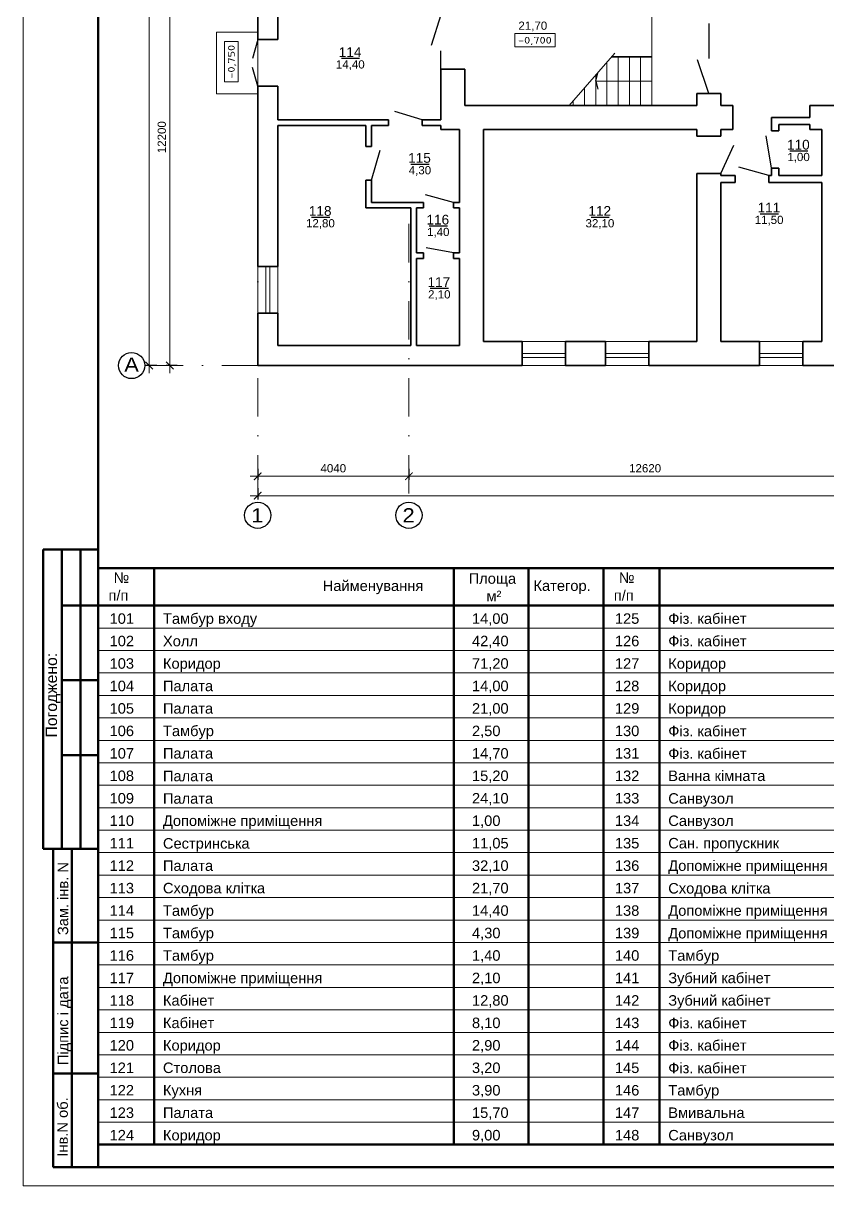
# Model space of a CAD drawing. Header units: millimetres. Extents: x 752233 to 2620908, y -654617 to -58944.
# Drawn here: x 1129820 to 1151314, y -270795 to -239741 of the extents above; entities that cross this region are included whole.
import ezdxf
from ezdxf.enums import TextEntityAlignment as Align

# ---------------------------------------------------------------- set-up
doc = ezdxf.new("R2010")
doc.units = ezdxf.units.MM
doc.header["$LTSCALE"] = 90
doc.linetypes.add('DASHDOT', pattern=[25.4, 12.7, -6.35, 0, -6.35])
doc.layers.get('0').update_dxf_attribs({"lineweight": 15})
doc.layers.get('DefPoints').update_dxf_attribs({"color": 255, "lineweight": 9})
doc.styles.add('style2', font='ARIAL.TTF')
doc.styles.add('txt200', font='txt.shx', dxfattribs={"width": 0.9, "height": 200})
doc.dimstyles.new('ARKO_TICK_EXTLINES', dxfattribs={"dimscale": 100, "dimtxt": 2.2, "dimasz": 2, "dimexe": 1, "dimexo": 1, "dimgap": 1, "dimtad": 1, "dimdec": 0, "dimzin": 0, "dimtxsty": 'style2', "dimblk": 'ARCHTICK', "dimcen": 2, "dimdle": 2, "dimclrd": 5, "dimadec": 0, "dimazin": 0, "dimtfac": 1, "dimtdec": 0, "dimtix": 1, "dimtmove": 0, "dimatfit": 0, "dimfxl": 0, "dimtolj": 1, "dimtzin": 0, "dimlwd": 20, "dimarcsym": 0})

# ---------------------------------------------------------------- blocks, each defined once
blk = doc.blocks.new('OTMET_P')
at = {"color": 0, "linetype": 'ByBlock'}
blk.add_lwpolyline([(-6, -2), (-6, 2), (6, 2), (6, -2)], close=True, dxfattribs=at)
at = {"color": 0, "linetype": 'ByBlock', "style": 'txt200', "width": 1.071429}
blk.add_attdef('OTMET', text='', height=2, dxfattribs=at).set_placement((-5, -1), (5, -1), align=Align.FIT)
blk = doc.blocks.new('_ArchTick')
at = {"color": 0, "linetype": 'ByBlock', "const_width": 0.15}
blk.add_lwpolyline([(-0.5, -0.5), (0.5, 0.5)], dxfattribs=at)
blk = doc.blocks.new('*D24')
at = {"color": 5, "lineweight": 20}
blk.add_line((1135884, -252361), (1213444, -252361), dxfattribs=at)
at = {"color": 0, "lineweight": -2}
for p, q in [((1136084, -252161), (1136084, -252461)), ((1213244, -252161), (1213244, -252461))]:
    blk.add_line(p, q, dxfattribs=at)
at = {"layer": 'DefPoints', "color": 0, "lineweight": 15}
for p in [(1136084, -249223), (1213244, -249223), (1213244, -252361)]:
    blk.add_point(p, dxfattribs=at)
at = {"color": 5, "lineweight": 20, "xscale": 200, "yscale": 200, "zscale": 200, "rotation": 180}
blk.add_blockref('_ArchTick', (1136084, -252361), dxfattribs=at)
at = {"color": 5, "lineweight": 20, "xscale": 200, "yscale": 200, "zscale": 200}
blk.add_blockref('_ArchTick', (1213244, -252361), dxfattribs=at)
at = {"color": 0, "lineweight": 15, "insert": (1174664, -252149), "char_height": 220, "attachment_point": 5, "style": 'style2'}
blk.add_mtext('\\A1;77160', dxfattribs=at)
blk = doc.blocks.new('*D25')
at = {"color": 5, "lineweight": 20}
blk.add_line((1133185, -249085), (1133185, -197185), dxfattribs=at)
at = {"color": 0, "lineweight": -2}
for p, q in [((1133385, -197385), (1133085, -197385)), ((1133385, -248885), (1133085, -248885))]:
    blk.add_line(p, q, dxfattribs=at)
at = {"layer": 'DefPoints', "color": 0, "lineweight": 15}
for p in [(1133185, -197385), (1135236, -197385), (1135236, -248885)]:
    blk.add_point(p, dxfattribs=at)
at = {"color": 5, "lineweight": 20, "xscale": 200, "yscale": 200, "zscale": 200}
for p, rotation in [((1133185, -197385), 90), ((1133185, -248885), 270)]:
    blk.add_blockref('_ArchTick', p, dxfattribs=dict(at, rotation=rotation))
at = {"color": 0, "lineweight": 15, "insert": (1132973, -223135), "char_height": 220, "attachment_point": 5, "rotation": 90, "style": 'style2'}
blk.add_mtext('\\A1;51500', dxfattribs=at)
blk = doc.blocks.new('*D28')
at = {"color": 5, "lineweight": 20}
blk.add_line((1133735, -236485), (1133735, -249085), dxfattribs=at)
at = {"color": 0, "lineweight": -2}
for p, q in [((1133935, -236685), (1133635, -236685)), ((1133935, -248885), (1133635, -248885))]:
    blk.add_line(p, q, dxfattribs=at)
at = {"layer": 'DefPoints', "color": 0, "lineweight": 15}
for p in [(1135508, -236685), (1133735, -248885), (1135508, -248885)]:
    blk.add_point(p, dxfattribs=at)
at = {"color": 5, "lineweight": 20, "xscale": 200, "yscale": 200, "zscale": 200}
for p, rotation in [((1133735, -236685), 90), ((1133735, -248885), 270)]:
    blk.add_blockref('_ArchTick', p, dxfattribs=dict(at, rotation=rotation))
at = {"color": 0, "lineweight": 15, "insert": (1133522, -242785), "char_height": 220, "attachment_point": 5, "rotation": 90, "style": 'style2'}
blk.add_mtext('\\A1;12200', dxfattribs=at)
blk = doc.blocks.new('*D58')
at = {"color": 5, "lineweight": 20}
blk.add_line((1152944, -251842), (1139924, -251842), dxfattribs=at)
at = {"color": 0, "lineweight": -2}
for p, q in [((1140124, -251642), (1140124, -251942)), ((1152744, -251642), (1152744, -251942))]:
    blk.add_line(p, q, dxfattribs=at)
at = {"layer": 'DefPoints', "color": 0, "lineweight": 15}
for p in [(1140124, -250364), (1152744, -250364), (1140124, -251842)]:
    blk.add_point(p, dxfattribs=at)
at = {"color": 5, "lineweight": 20, "xscale": 200, "yscale": 200, "zscale": 200, "rotation": 180}
blk.add_blockref('_ArchTick', (1140124, -251842), dxfattribs=at)
at = {"color": 5, "lineweight": 20, "xscale": 200, "yscale": 200, "zscale": 200}
blk.add_blockref('_ArchTick', (1152744, -251842), dxfattribs=at)
at = {"color": 0, "lineweight": 15, "insert": (1146434, -251630), "char_height": 220, "attachment_point": 5, "style": 'style2'}
blk.add_mtext('\\A1;12620', dxfattribs=at)
blk = doc.blocks.new('*D59')
at = {"color": 5, "lineweight": 20}
blk.add_line((1140324, -251842), (1135884, -251842), dxfattribs=at)
at = {"color": 0, "lineweight": -2}
for p, q in [((1136084, -251642), (1136084, -251942)), ((1140124, -251642), (1140124, -251942))]:
    blk.add_line(p, q, dxfattribs=at)
at = {"layer": 'DefPoints', "color": 0, "lineweight": 15}
for p in [(1136084, -250364), (1140124, -250364), (1136084, -251842)]:
    blk.add_point(p, dxfattribs=at)
at = {"color": 5, "lineweight": 20, "xscale": 200, "yscale": 200, "zscale": 200, "rotation": 180}
blk.add_blockref('_ArchTick', (1136084, -251842), dxfattribs=at)
at = {"color": 5, "lineweight": 20, "xscale": 200, "yscale": 200, "zscale": 200}
blk.add_blockref('_ArchTick', (1140124, -251842), dxfattribs=at)
at = {"color": 0, "lineweight": 15, "insert": (1138104, -251630), "char_height": 220, "attachment_point": 5, "style": 'style2'}
blk.add_mtext('\\A1;4040', dxfattribs=at)

msp = doc.modelspace()

# ---------------------------------------------------------------- linework, layer by layer
at = {"color": 250, "linetype": 'ByBlock', "ltscale": 4}
for p, q in [((1129820.4, -192165.3), (1129820.4, -270794.7)), ((1129820.4, -270794.7), (1216175.8, -270794.7))]:
    msp.add_line(p, q, dxfattribs=at)
at = {"color": 7, "lineweight": 50}
for p, q in [((1131820.4, -192665.3), (1131820.4, -270294.7)), ((1130350.2, -253796.6), (1131820.4, -253796.6)), ((1130350.2, -261792.2), (1130350.2, -253796.6)), ((1130850.2, -261792.2), (1130850.2, -253796.6)), ((1131350.2, -261792.2), (1131350.2, -253796.6)), ((1145320.4, -254296.6), (1131820.4, -254296.6)), ((1133320.4, -254296.6), (1133320.4, -269696.6)), ((1141320.4, -254296.6), (1141320.4, -269696.6)), ((1143320.4, -254296.6), (1143320.4, -269696.6)), ((1145320.4, -254296.6), (1145320.4, -269696.6)), ((1158820.4, -254296.6), (1145320.4, -254296.6)), ((1146820.4, -254296.6), (1146820.4, -269696.6)), ((1130850.2, -255296.6), (1131820.4, -255296.6)), ((1145320.4, -255296.6), (1131820.4, -255296.6)), ((1158820.4, -255296.6), (1145320.4, -255296.6)), ((1130850.2, -257292.2), (1131820.4, -257292.2)), ((1130850.2, -259292.2), (1131820.4, -259292.2)), ((1130350.2, -261792.2), (1131820.4, -261792.2)), ((1130620.4, -270294.7), (1130620.4, -261794.7)), ((1131120.4, -270294.7), (1131120.4, -261794.7)), ((1130620.4, -264294.7), (1131820.4, -264294.7)), ((1130620.4, -267794.7), (1131820.4, -267794.7)), ((1145320.4, -269696.6), (1131820.4, -269696.6)), ((1158820.4, -269696.6), (1145320.4, -269696.6)), ((1130620.4, -270294.7), (1215675.8, -270294.7))]:
    msp.add_line(p, q, dxfattribs=at)
at = {"color": 250, "lineweight": 35}
for p, q in [((1136083.8, -240175.1), (1136083.8, -236685.1)), ((1136623.8, -240175.1), (1136623.8, -239175.1)), ((1136083.8, -240175.1), (1136623.8, -240175.1)), ((1146613.8, -240635.1), (1145544.5, -240635.1)), ((1140973.8, -242325.1), (1140973.8, -240966.6)), ((1140973.8, -240966.6), (1141613.8, -240966.6)), ((1141613.8, -241935.1), (1141613.8, -240966.6)), ((1136083.8, -246235.1), (1136083.8, -241425.1)), ((1136083.8, -241425.1), (1136623.8, -241425.1)), ((1136623.8, -242325.1), (1136623.8, -241425.1)), ((1147813.8, -241935.1), (1147813.8, -241615.1)), ((1148453.8, -241615.1), (1147813.8, -241615.1)), ((1148453.8, -241935.1), (1148453.8, -241615.1)), ((1147813.8, -241935.1), (1141613.8, -241935.1)), ((1148773.8, -241935.1), (1148453.8, -241935.1)), ((1148773.8, -242575.1), (1148773.8, -241935.1)), ((1150833.8, -242255.1), (1150833.8, -241935.1)), ((1153018.2, -241935.1), (1150833.8, -241935.1)), ((1139580.4, -242325.1), (1136623.8, -242325.1)), ((1136623.8, -246235.1), (1136623.8, -242475.1)), ((1138973.8, -242475.1), (1136623.8, -242475.1)), ((1138973.8, -243030.7), (1138973.8, -242475.1)), ((1139580.4, -242475.1), (1139123.8, -242475.1)), ((1139123.8, -243030.7), (1139123.8, -242475.1)), ((1139580.4, -242325.1), (1139580.4, -242475.1)), ((1140973.8, -242325.1), (1140480.4, -242325.1)), ((1140480.4, -242325.1), (1140480.4, -242475.1)), ((1140973.8, -242475.1), (1140480.4, -242475.1)), ((1140973.8, -242575.1), (1140973.8, -242475.1)), ((1150833.8, -242255.1), (1149815.1, -242255.1)), ((1149815.1, -242614.4), (1149815.1, -242255.1)), ((1150833.8, -242445.1), (1150005.1, -242445.1)), ((1150005.1, -242614.4), (1150005.1, -242445.1)), ((1150833.8, -242575.1), (1150833.8, -242445.1)), ((1141473.8, -242575.1), (1140973.8, -242575.1)), ((1141473.8, -244525.1), (1141473.8, -242575.1)), ((1142113.8, -248245.1), (1142113.8, -242575.1)), ((1147813.8, -242575.1), (1142113.8, -242575.1)), ((1147813.8, -242755.1), (1147813.8, -242575.1)), ((1148453.8, -242755.1), (1147813.8, -242755.1)), ((1148453.8, -242755.1), (1148453.8, -242575.1)), ((1148773.8, -242575.1), (1148453.8, -242575.1)), ((1150005.1, -242614.4), (1149815.1, -242614.4)), ((1151153.8, -242575.1), (1150833.8, -242575.1)), ((1151153.8, -243805.1), (1151153.8, -242575.1)), ((1139123.8, -243030.7), (1138973.8, -243030.7)), ((1147813.8, -248245.1), (1147813.8, -243755.1)), ((1148453.8, -243755.1), (1147813.8, -243755.1)), ((1148453.8, -243805.1), (1148453.8, -243755.1)), ((1149815.1, -243805.1), (1149815.1, -243614.4)), ((1150005.1, -243614.4), (1149815.1, -243614.4)), ((1150005.1, -243805.1), (1150005.1, -243614.4)), ((1138973.8, -244675.1), (1138973.8, -243930.7)), ((1139123.8, -243930.7), (1138973.8, -243930.7)), ((1139123.8, -244525.1), (1139123.8, -243930.7)), ((1148840.6, -243805.1), (1148453.8, -243805.1)), ((1148453.8, -248245.1), (1148453.8, -243995.1)), ((1148840.6, -243995.1), (1148453.8, -243995.1)), ((1148840.6, -243805.1), (1148840.6, -243995.1)), ((1149815.1, -243805.1), (1149740.6, -243805.1)), ((1149740.6, -243805.1), (1149740.6, -243995.1)), ((1151153.8, -243995.1), (1149740.6, -243995.1)), ((1151153.8, -243805.1), (1150005.1, -243805.1)), ((1151153.8, -248245.1), (1151153.8, -243995.1)), ((1140173.8, -244675.1), (1138973.8, -244675.1)), ((1140517.3, -244525.1), (1139123.8, -244525.1)), ((1140173.8, -248345.1), (1140173.8, -244675.1)), ((1140323.8, -245875.1), (1140323.8, -244675.1)), ((1140517.3, -244675.1), (1140323.8, -244675.1)), ((1140517.3, -244525.1), (1140517.3, -244675.1)), ((1141473.8, -244525.1), (1141317.3, -244525.1)), ((1141317.3, -244525.1), (1141317.3, -244675.1)), ((1141473.8, -244675.1), (1141317.3, -244675.1)), ((1141473.8, -245875.1), (1141473.8, -244675.1)), ((1140517.3, -245875.1), (1140323.8, -245875.1)), ((1140517.3, -245875.1), (1140517.3, -246025.1)), ((1141473.8, -245875.1), (1141317.3, -245875.1)), ((1141317.3, -245875.1), (1141317.3, -246025.1)), ((1136083.8, -246235.1), (1136623.8, -246235.1)), ((1140323.8, -248345.1), (1140323.8, -246025.1)), ((1140517.3, -246025.1), (1140323.8, -246025.1)), ((1141473.8, -246025.1), (1141317.3, -246025.1)), ((1141473.8, -248345.1), (1141473.8, -246025.1)), ((1136083.8, -248885.1), (1136083.8, -247485.1)), ((1136083.8, -247485.1), (1136623.8, -247485.1)), ((1136623.8, -248345.1), (1136623.8, -247485.1)), ((1140173.8, -248345.1), (1136623.8, -248345.1)), ((1141473.8, -248345.1), (1140323.8, -248345.1)), ((1142113.8, -248245.1), (1143147.2, -248245.1)), ((1143147.2, -248885.1), (1143147.2, -248245.1)), ((1144307.2, -248245.1), (1145377.2, -248245.1)), ((1144307.2, -248885.1), (1144307.2, -248245.1)), ((1145377.2, -248885.1), (1145377.2, -248245.1)), ((1146537.2, -248245.1), (1147813.8, -248245.1)), ((1146537.2, -248885.1), (1146537.2, -248245.1)), ((1148453.8, -248245.1), (1149487.2, -248245.1)), ((1149487.2, -248885.1), (1149487.2, -248245.1)), ((1150647.2, -248245.1), (1151153.8, -248245.1)), ((1150647.2, -248885.1), (1150647.2, -248245.1)), ((1136083.8, -248885.1), (1143147.2, -248885.1)), ((1144307.2, -248885.1), (1145377.2, -248885.1)), ((1146537.2, -248885.1), (1149487.2, -248885.1)), ((1150647.2, -248885.1), (1151717.2, -248885.1))]:
    msp.add_line(p, q, dxfattribs=at)
at = {"color": 250, "lineweight": 18}
for p, q in [((1146613.8, -241935.1), (1146613.8, -238435.1)), ((1145713.8, -241935.1), (1145713.8, -240635.1)), ((1146013.8, -241935.1), (1146013.8, -240635.1)), ((1146313.8, -241935.1), (1146313.8, -240635.1)), ((1145413.8, -241935.1), (1145413.8, -240783.7)), ((1145113.8, -241935.1), (1145113.8, -241124.8)), ((1144813.8, -241935.1), (1144813.8, -241465.9)), ((1144513.8, -241935.1), (1144513.8, -241807))]:
    msp.add_line(p, q, dxfattribs=at)
at = {"color": 2, "lineweight": 30}
for p, q in [((1140973.8, -239516.6), (1140721.4, -240332.9)), ((1148133.8, -239746.7), (1148133.8, -240680.4)), ((1136083.8, -240175.1), (1135948.9, -240678.6)), ((1140973.8, -240966.6), (1140973.8, -240478.7)), ((1136083.8, -241425.1), (1135948.9, -240921.6)), ((1148133.8, -241615.1), (1147837.5, -240714.8)), ((1145113.8, -241285.1), (1145171.6, -241069.4)), ((1145113.8, -241285.1), (1145171.6, -241500.8)), ((1140480.4, -242325.1), (1139746.9, -242100.3)), ((1149815.1, -243614.4), (1149671.3, -242748.9)), ((1139123.8, -243930.7), (1139359.2, -243130.9)), ((1148453.8, -243755.1), (1148805.8, -243000.2)), ((1149740.6, -243805.1), (1148941.9, -243583.7)), ((1141317.3, -244525.1), (1140565, -244324.3)), ((1141317.3, -245875.1), (1140589.1, -245738))]:
    msp.add_line(p, q, dxfattribs=at)
at = {"color": 250, "lineweight": 15}
for p, q in [((1134983.8, -239975.1), (1136083.8, -239975.1)), ((1134983.8, -239975.1), (1134983.8, -241625.1)), ((1136083.8, -240175.1), (1136083.8, -241425.1)), ((1144401.1, -241935.1), (1145625.7, -240542.7)), ((1146613.8, -241285.1), (1145113.8, -241285.1)), ((1134983.8, -241625.1), (1136083.8, -241625.1)), ((1136083.8, -246235.1), (1136083.8, -247485.1)), ((1136301.5, -246235.1), (1136301.5, -247485.1)), ((1136403.8, -246235.1), (1136403.8, -247485.1)), ((1136623.8, -246235.1), (1136623.8, -247485.1)), ((1143147.2, -248245.1), (1144307.2, -248245.1)), ((1145377.2, -248245.1), (1146537.2, -248245.1)), ((1149487.2, -248245.1), (1150647.2, -248245.1)), ((1143147.2, -248565.1), (1144307.2, -248565.1)), ((1143147.2, -248667.4), (1144307.2, -248667.4)), ((1145377.2, -248565.1), (1146537.2, -248565.1)), ((1145377.2, -248667.4), (1146537.2, -248667.4)), ((1149487.2, -248565.1), (1150647.2, -248565.1)), ((1149487.2, -248667.4), (1150647.2, -248667.4)), ((1143147.2, -248885.1), (1144307.2, -248885.1)), ((1145377.2, -248885.1), (1146537.2, -248885.1)), ((1149487.2, -248885.1), (1150647.2, -248885.1))]:
    msp.add_line(p, q, dxfattribs=at)
at = {"lineweight": 30}
for p, q in [((1138321.1, -240678.1), (1138807, -240678.1)), ((1150297.3, -243151.2), (1150783.3, -243151.2)), ((1140175.8, -243504), (1140661.8, -243504)), ((1137522.6, -244921.3), (1138008.6, -244921.3)), ((1144990.6, -244921.3), (1145476.6, -244921.3)), ((1149510.1, -244831.2), (1149996.1, -244831.2)), ((1140664.9, -245153.6), (1141150.9, -245153.6)), ((1140693.3, -246820.8), (1141179.3, -246820.8))]:
    msp.add_line(p, q, dxfattribs=at)
at = {"color": 1, "linetype": 'DASHDOT', "ltscale": 0.9}
for p, q in [((1136083.8, -245103.3), (1136083.8, -252533.6)), ((1140123.8, -245103.3), (1140123.8, -252533.6)), ((1133065.4, -248885.1), (1147521.7, -248885.1))]:
    msp.add_line(p, q, dxfattribs=at)
at = {"color": 7, "lineweight": 15}
for p, q in [((1145320.4, -255896.6), (1131820.4, -255896.6)), ((1158820.4, -255896.6), (1145320.4, -255896.6)), ((1145320.4, -256496.6), (1131820.4, -256496.6)), ((1158820.4, -256496.6), (1145320.4, -256496.6)), ((1145320.4, -257096.6), (1131820.4, -257096.6)), ((1158820.4, -257096.6), (1145320.4, -257096.6)), ((1145320.4, -257696.6), (1131820.4, -257696.6)), ((1158820.4, -257696.6), (1145320.4, -257696.6)), ((1145320.4, -258296.6), (1131820.4, -258296.6)), ((1158820.4, -258296.6), (1145320.4, -258296.6)), ((1145320.4, -258896.6), (1131820.4, -258896.6)), ((1158820.4, -258896.6), (1145320.4, -258896.6)), ((1145320.4, -259496.6), (1131820.4, -259496.6)), ((1158820.4, -259496.6), (1145320.4, -259496.6)), ((1145320.4, -260096.6), (1131820.4, -260096.6)), ((1158820.4, -260096.6), (1145320.4, -260096.6)), ((1145320.4, -260696.6), (1131820.4, -260696.6)), ((1158820.4, -260696.6), (1145320.4, -260696.6)), ((1145320.4, -261296.6), (1131820.4, -261296.6)), ((1158820.4, -261296.6), (1145320.4, -261296.6)), ((1145320.4, -261896.6), (1131820.4, -261896.6)), ((1158820.4, -261896.6), (1145320.4, -261896.6)), ((1145320.4, -262496.6), (1131820.4, -262496.6)), ((1158820.4, -262496.6), (1145320.4, -262496.6)), ((1145320.4, -263096.6), (1131820.4, -263096.6)), ((1158820.4, -263096.6), (1145320.4, -263096.6)), ((1145320.4, -263696.6), (1131820.4, -263696.6)), ((1158820.4, -263696.6), (1145320.4, -263696.6)), ((1145320.4, -264296.6), (1131820.4, -264296.6)), ((1158820.4, -264296.6), (1145320.4, -264296.6)), ((1145320.4, -264896.6), (1131820.4, -264896.6)), ((1158820.4, -264896.6), (1145320.4, -264896.6)), ((1145320.4, -265496.6), (1131820.4, -265496.6)), ((1158820.4, -265496.6), (1145320.4, -265496.6)), ((1145320.4, -266096.6), (1131820.4, -266096.6)), ((1158820.4, -266096.6), (1145320.4, -266096.6)), ((1145320.4, -266696.6), (1131820.4, -266696.6)), ((1158820.4, -266696.6), (1145320.4, -266696.6)), ((1145320.4, -267296.6), (1131820.4, -267296.6)), ((1158820.4, -267296.6), (1145320.4, -267296.6)), ((1145320.4, -267896.6), (1131820.4, -267896.6)), ((1158820.4, -267896.6), (1145320.4, -267896.6)), ((1145320.4, -268496.6), (1131820.4, -268496.6)), ((1158820.4, -268496.6), (1145320.4, -268496.6)), ((1145320.4, -269096.6), (1131820.4, -269096.6)), ((1158820.4, -269096.6), (1145320.4, -269096.6))]:
    msp.add_line(p, q, dxfattribs=at)
at = {"color": 7, "lineweight": 30, "ltscale": 2}
for centre in [(1132715.4, -248885.1), (1136084, -252883.6), (1140124, -252883.6)]:
    msp.add_circle(centre, 350, dxfattribs=at)

# ---------------------------------------------------------------- block references
at = {"color": 0, "ltscale": 0.9, "xscale": 90, "yscale": 90, "zscale": 200}
msp.add_blockref('OTMET_P', (1143490, -240194), dxfattribs=at).add_auto_attribs({'OTMET': '-0,700'})
at = {"color": 0, "ltscale": 0.9}
ref = msp.add_blockref('OTMET_P', (1135378.1, -240768.4), dxfattribs=dict(at, xscale=90, yscale=90, zscale=200, rotation=90))
ref.add_attrib('OTMET', '-0,750', dxfattribs={"color": 0, "linetype": 'ByBlock', "height": 180, "rotation": 90, "style": 'txt200', "width": 1.034483}).set_placement((1135468.1, -241218.4), (1135468.1, -240318.4), align=Align.FIT)

# ---------------------------------------------------------------- texts
at = {"color": 7, "linetype": 'Continuous', "style": 'style2'}
for s, height, p in [('21,70', 220, (1143049.8, -239915.9)), ('114', 260, (1138249.2, -240642)), ('14,40', 220, (1138173.2, -240950.2)), ('110', 260, (1150225.4, -243115)), ('115', 260, (1140103.9, -243467.9)), ('1,00', 220, (1150234.4, -243423.3)), ('4,30', 220, (1140119, -243776.1)), ('118', 260, (1137450.7, -244885.1)), ('112', 260, (1144918.8, -244885.1)), ('111', 260, (1149438.2, -244795.1)), ('12,80', 220, (1137374.8, -245193.4)), ('116', 260, (1140593, -245117.4)), ('32,10', 220, (1144842.8, -245193.4)), ('11,50', 220, (1149362.2, -245103.3)), ('1,40', 220, (1140608.1, -245425.7)), ('117', 260, (1140621.4, -246784.7)), ('2,10', 220, (1140636.5, -247092.9)), ('101', 280, (1132127.3, -255783.7)), ('Тамбур входу', 280, (1133552.8, -255783.7)), ('14,00', 280, (1141808.9, -255783.7)), ('125', 280, (1145627.3, -255783.7)), ('Фіз. кабінет', 280, (1147052.8, -255783.7)), ('102', 280, (1132127.3, -256383.7)), ('Холл', 280, (1133552.8, -256383.7)), ('42,40', 280, (1141808.9, -256383.7)), ('126', 280, (1145627.3, -256383.7)), ('Фіз. кабінет', 280, (1147052.8, -256383.7)), ('103', 280, (1132127.3, -256983.7)), ('Коридор', 280, (1133552.8, -256983.7)), ('71,20', 280, (1141808.9, -256983.7)), ('127', 280, (1145627.3, -256983.7)), ('Коридор', 280, (1147052.8, -256983.7)), ('104', 280, (1132127.3, -257583.7)), ('Палата', 280, (1133552.8, -257583.7)), ('14,00', 280, (1141808.9, -257583.7)), ('128', 280, (1145627.3, -257583.7)), ('Коридор', 280, (1147052.8, -257583.7)), ('105', 280, (1132127.3, -258183.7)), ('Палата', 280, (1133552.8, -258183.7)), ('21,00', 280, (1141808.9, -258183.7)), ('129', 280, (1145627.3, -258183.7)), ('Коридор', 280, (1147052.8, -258183.7)), ('106', 280, (1132127.3, -258783.7)), ('Тамбур', 280, (1133552.8, -258783.7)), ('2,50', 280, (1141808.9, -258783.7)), ('130', 280, (1145627.3, -258783.7)), ('Фіз. кабінет', 280, (1147052.8, -258788.9)), ('107', 280, (1132127.3, -259383.7)), ('Палата', 280, (1133552.8, -259383.7)), ('14,70', 280, (1141808.9, -259383.7)), ('131', 280, (1145627.3, -259383.7)), ('Фіз. кабінет', 280, (1147052.8, -259388.9)), ('108', 280, (1132127.3, -259983.7)), ('Палата', 280, (1133552.8, -259988.9)), ('15,20', 280, (1141808.9, -259983.7)), ('132', 280, (1145627.3, -259983.7)), ('Ванна кімната', 280, (1147052.8, -259983.7)), ('109', 280, (1132127.3, -260583.7)), ('Палата', 280, (1133552.8, -260588.9)), ('24,10', 280, (1141808.9, -260583.7)), ('133', 280, (1145627.3, -260583.7)), ('Санвузол', 280, (1147052.8, -260588.9)), ('110', 280, (1132127.3, -261183.7)), ('Допоміжне приміщення', 280, (1133552.8, -261183.7)), ('1,00', 280, (1141808.9, -261183.7)), ('134', 280, (1145627.3, -261183.7)), ('Санвузол', 280, (1147052.8, -261183.7)), ('111', 280, (1132127.3, -261783.7)), ('Сестринська', 280, (1133552.8, -261788.9)), ('11,05', 280, (1141808.9, -261783.7)), ('135', 280, (1145627.3, -261783.7)), ('Сан. пропускник', 280, (1147052.8, -261783.7)), ('Допоміжне приміщення', 280, (1147052.8, -262383.7)), ('112', 280, (1132127.3, -262383.7)), ('Палата', 280, (1133552.8, -262383.7)), ('32,10', 280, (1141808.9, -262383.7)), ('136', 280, (1145627.3, -262383.7)), ('113', 280, (1132127.3, -262983.7)), ('Сходова клітка', 280, (1133552.8, -262983.7)), ('21,70', 280, (1141808.9, -262983.7)), ('137', 280, (1145627.3, -262983.7)), ('Сходова клітка', 280, (1147052.8, -262988.9)), ('114', 280, (1132127.3, -263583.7)), ('Тамбур', 280, (1133552.8, -263583.7)), ('14,40', 280, (1141808.9, -263583.7)), ('138', 280, (1145627.3, -263583.7)), ('Допоміжне приміщення', 280, (1147052.8, -263583.7)), ('115', 280, (1132127.3, -264183.7)), ('Тамбур', 280, (1133552.8, -264183.7)), ('4,30', 280, (1141808.9, -264183.7)), ('139', 280, (1145627.3, -264183.7)), ('Допоміжне приміщення', 280, (1147052.8, -264188.9)), ('116', 280, (1132127.3, -264783.7)), ('Тамбур', 280, (1133552.8, -264783.7)), ('1,40', 280, (1141808.9, -264783.7)), ('140', 280, (1145627.3, -264783.7)), ('Тамбур', 280, (1147052.8, -264783.7)), ('117', 280, (1132127.3, -265383.7)), ('Допоміжне приміщення', 280, (1133552.8, -265383.7)), ('2,10', 280, (1141808.9, -265383.7)), ('141', 280, (1145627.3, -265383.7)), ('Зубний кабінет', 280, (1147052.8, -265383.7)), ('118', 280, (1132127.3, -265983.7)), ('Кабінет', 280, (1133552.8, -265983.7)), ('12,80', 280, (1141808.9, -265983.7)), ('142', 280, (1145627.3, -265983.7)), ('Зубний кабінет', 280, (1147052.8, -265983.7)), ('119', 280, (1132127.3, -266583.7)), ('Кабінет', 280, (1133552.8, -266583.7)), ('8,10', 280, (1141808.9, -266583.7)), ('143', 280, (1145627.3, -266583.7)), ('Фіз. кабінет', 280, (1147052.8, -266588.9)), ('120', 280, (1132127.3, -267183.7)), ('Коридор', 280, (1133552.8, -267183.7)), ('2,90', 280, (1141808.9, -267183.7)), ('144', 280, (1145627.3, -267183.7)), ('Фіз. кабінет', 280, (1147052.8, -267183.7)), ('121', 280, (1132127.3, -267783.7)), ('Столова', 280, (1133552.8, -267783.7)), ('3,20', 280, (1141808.9, -267783.7)), ('145', 280, (1145627.3, -267783.7)), ('Фіз. кабінет', 280, (1147052.8, -267788.9)), ('122', 280, (1132127.3, -268383.7)), ('Кухня', 280, (1133552.8, -268383.7)), ('3,90', 280, (1141808.9, -268383.7)), ('146', 280, (1145627.3, -268383.7)), ('Тамбур', 280, (1147052.8, -268383.7)), ('123', 280, (1132127.3, -268983.7)), ('Палата', 280, (1133552.8, -268983.7)), ('15,70', 280, (1141808.9, -268983.7)), ('147', 280, (1145627.3, -268983.7)), ('Вмивальна', 280, (1147052.8, -268983.7)), ('124', 280, (1132127.3, -269583.7)), ('Коридор', 280, (1133552.8, -269583.7)), ('9,00', 280, (1141808.9, -269583.7)), ('148', 280, (1145627.3, -269583.7)), ('Санвузол', 280, (1147052.8, -269583.7))]:
    msp.add_text(s, height=height, dxfattribs=at).set_placement(p)
at = {"color": 7, "linetype": 'Continuous', "style": 'style2', "width": 1.1}
for s, p in [('А', (1132518.9, -249050.3)), ('1', (1135913.3, -253075.5)), ('2', (1139953.3, -253075.5))]:
    msp.add_text(s, height=380, dxfattribs=at).set_placement(p)
at = {"color": 7, "linetype": 'ByBlock', "lineweight": 15, "style": 'style2'}
for s, p in [(' №', (1132124.5, -254691.3)), ('Найменування', (1137821.9, -254908)), ('Площа', (1141720.4, -254714.2)), ('Категор.', (1143452, -254904.8)), (' №', (1145624.5, -254691.3)), ('п/п', (1132098.6, -255162.7)), ('м²', (1142195.8, -255180.9)), ('п/п', (1145598.6, -255162.7))]:
    msp.add_text(s, height=280, dxfattribs=at).set_placement(p)
at = {"color": 7, "linetype": 'Continuous', "style": 'style2'}
for s, p in [('Зам. iнв. N', (1131021.3, -264098.7)), ('Пiдпис i дата', (1131022.4, -267573.1)), ('Iнв.N об.', (1131011.3, -270015.6))]:
    msp.add_text(s, height=280, rotation=90, dxfattribs=at).set_placement(p)
at = {"color": 0, "lineweight": 15, "insert": (1130422.1, -258819.3), "char_height": 300, "attachment_point": 1, "rotation": 90, "style": 'txt200'}
msp.add_mtext('{\\fArial|b0|i0|c204|p34;\\W1;Погоджено:}', dxfattribs=at)

# ---------------------------------------------------------------- dimensions: what is measured, and where the dimension line sits
at = {"color": 250, "lineweight": 15}
for base, p1, p2, override, picture, middle in [((1133185.4, -197385.1), (1135235.7, -248885.1), (1135235.7, -197385.1), {"dimtfill": 1, "dimtfillclr": 7, "dimarcsym": 1}, '*D25', (1132973.1, -223135.1)), ((1133734.7, -248885.1), (1135508.1, -236685.1), (1135508.1, -248885.1), {"dimtmove": 1, "dimtfill": 1, "dimtfillclr": 7, "dimarcsym": 1}, '*D28', (1133522.3, -242785.1))]:
    dim = msp.add_linear_dim(base=base, p1=p1, p2=p2, angle=90, dimstyle='ARKO_TICK_EXTLINES', override=override, dxfattribs=at)
    dim.commit()
    dim.dimension.update_dxf_attribs({"geometry": picture, "text_midpoint": middle})
for base, p1, p2, override, picture, middle in [((1213243.8, -252360.9), (1136083.8, -249222.9), (1213243.8, -249222.9), {"dimtfill": 1, "dimtfillclr": 7, "dimarcsym": 1}, '*D24', (1174663.8, -252148.6)), ((1136083.8, -251842.2), (1140123.8, -250364.4), (1136083.8, -250364.4), {"dimtmove": 1, "dimtfill": 1, "dimtfillclr": 7, "dimarcsym": 1}, '*D59', (1138103.8, -251629.8)), ((1140123.8, -251842.2), (1152743.8, -250364.4), (1140123.8, -250364.4), {"dimtmove": 1, "dimtfill": 1, "dimtfillclr": 7, "dimarcsym": 1}, '*D58', (1146433.8, -251629.8))]:
    dim = msp.add_linear_dim(base=base, p1=p1, p2=p2, dimstyle='ARKO_TICK_EXTLINES', override=override, dxfattribs=at)
    dim.commit()
    dim.dimension.update_dxf_attribs({"geometry": picture, "text_midpoint": middle})

doc.saveas('drawing.dxf')
